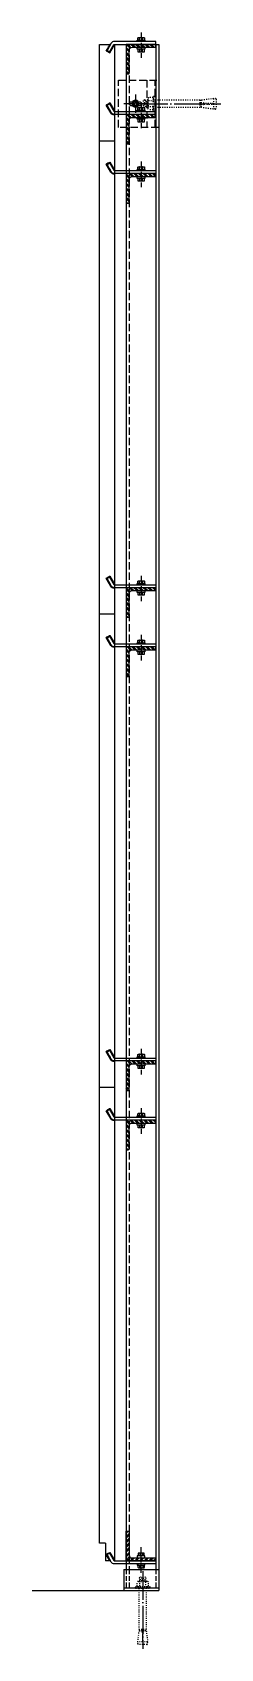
# Model space of a CAD drawing. Header units: millimetres. Extents: x -214 to 105, y -98 to 2634.
import ezdxf

# ---------------------------------------------------------------- set-up
doc = ezdxf.new("R2010")
doc.units = ezdxf.units.MM
doc.header["$MEASUREMENT"] = 0
for name, pattern in [('ACAD_ISO03W100', [30, 12, -18]), ('DASH', [0.35, 0.25, -0.1]), ('DOTE', [2.42, 2, -0.2, 0.02, -0.2])]:
    doc.linetypes.add(name, pattern=pattern)

# ---------------------------------------------------------------- blocks, each defined once
blk = doc.blocks.new('YQ0114141249')
at = {"color": 0, "linetype": 'DOTE', "ltscale": 20}
blk.add_line((-23.6, 0), (85.4, 0), dxfattribs=at)
at = {"color": 0, "linetype": 'ACAD_ISO03W100', "ltscale": 0.1}
for p, q in [((-15.6, 4), (-15.6, -4.4)), ((-13.4, 5), (-14.4, -5)), ((-12.3, -4), (-11.5, 4)), ((-9.4, 5), (-10.4, -5)), ((-9.4, -6), (-9.4, 6)), ((-2.7, 8), (-8.7, 8)), ((-8.7, 4), (-2.7, 4)), ((-2, -10), (-2, 10)), ((-2, 10), (0, 10)), ((0, 5), (0, 10)), ((0, -5), (0, 5)), ((0, -5), (0, 5)), ((0, 5), (58.4, 5)), ((58.4, 5), (58.4, -5)), ((60.4, 4.1), (58.4, 4.1)), ((60.4, 1), (58.4, 1)), ((-2.7, -4), (-8.7, -4)), ((-2.7, -8), (-8.7, -8)), ((0, -10), (-2, -10)), ((58.4, -5), (0, -5)), ((0, -10), (0, -5)), ((60.4, -1), (58.4, -1)), ((60.4, -4.1), (58.4, -4.1))]:
    blk.add_line(p, q, dxfattribs=at)
at = {"color": 0, "linetype": 'ACAD_ISO03W100'}
for p, q in [((-9.4, 6), (-9.4, 6)), ((-2.7, 4), (-2.7, 4)), ((-2.7, 4), (-2.7, 4)), ((-9.4, -6), (-9.4, -6)), ((-2.7, -4), (-2.7, -4)), ((-2.7, -4), (-2.7, -4))]:
    blk.add_line(p, q, dxfattribs=at).dxf.unprotected_set("ltscale", 0)
at = {"color": 0, "linetype": 'ACAD_ISO03W100', "ltscale": 0.1}
for points in [[(-9.4, 5), (-11.5, 4), (-13.4, 5), (-15.6, 4)], [(75.8, -6.5), (75.8, -7), (60.4, -5), (60.4, 5), (75.8, 7), (75.8, 6.5)], [(-15.6, -4.4), (-14.4, -5), (-12.3, -4), (-10.4, -5), (-9.4, -4.5)]]:
    blk.add_lwpolyline(points, dxfattribs=at)
for points in [[(75.8, 6.5), (75.8, 0.4), (63.9, 0.4, 4.791288), (63.9, -0.4), (75.8, -0.4), (75.8, -6.5)], [(75.8, 6.5), (78.2, 6.9, -0.452631), (79.4, 5.9), (79.4, -5.9, -0.452631), (78.2, -6.9), (75.8, -6.5)]]:
    blk.add_lwpolyline(points, format="xyb", dxfattribs=at)
at = {"color": 0, "linetype": 'ACAD_ISO03W100', "ltscale": 1.2559e-10}
blk.add_arc((-13.8, 0), 11.8, 19.7487, 19.7487, dxfattribs=at)
at = {"color": 0, "linetype": 'ACAD_ISO03W100'}
for centre, radius, start, end in [((-13.8, 0), 11.8, 19.7487, 19.7487), ((-5.3, 6), 3.26, 321.8082, 321.8082)]:
    blk.add_arc(centre, radius, start, end, dxfattribs=at).dxf.unprotected_set("ltscale", 0)
at = {"color": 0, "linetype": 'ACAD_ISO03W100', "ltscale": 3.54539e-12}
blk.add_arc((-13.8, 0), 11.8, 340.2513, 340.2513, dxfattribs=at)
at = {"color": 0, "linetype": 'ACAD_ISO03W100', "ltscale": 1.2547e-10}
blk.add_arc((-13.8, 0), 11.8, 340.2513, 340.2513, dxfattribs=at)
at = {"color": 0, "linetype": 'ACAD_ISO03W100', "ltscale": 0.1}
for centre, radius, start, end in [((-6.1, 6), 3.26, 141.8082, 180), ((-6.1, 6), 3.26, 180, 218.1918), ((2.4, 0), 11.8, 160.2513, 199.7487), ((-5.3, 6), 3.26, 0, 38.1918), ((-5.3, 6), 3.26, 321.8082, 0), ((-13.8, 0), 11.8, 340.2513, 19.7487), ((-6.2, -6), 3.18, 141.3031, 180), ((-6.2, -6), 3.18, 180, 218.6969), ((-5.2, -6), 3.18, 0, 38.6969), ((-5.2, -6), 3.18, 321.3031, 0)]:
    blk.add_arc(centre, radius, start, end, dxfattribs=at)
at = {"color": 0, "linetype": 'ACAD_ISO03W100', "ltscale": 2.50969e-12}
blk.add_arc((-5.2, -6), 3.18, 38.6969, 38.6969, dxfattribs=at)
blk = doc.blocks.new('*U2')
h = blk.add_hatch()
h.set_pattern_fill('ANSI32', color=0, scale=15, angle=270, style=0)
h.set_pattern_definition([(225, (-4152.6964, 1170.24), (-3.977476, 3.977476), []), (225, (-4152.6964, 1167.588), (-3.977476, 3.977476), [])])
edge = h.paths.add_edge_path()
edge.add_line((-50, 0), (0, 0))
edge.add_line((0, 0), (0, -50))
edge.add_line((0, -50), (-3.3, -50))
edge.add_arc((-3.3, -48.3), 1.65, 180, 270, ccw=False)
edge.add_line((-5, -48.3), (-5, -10))
edge.add_arc((-10, -10), 5, 0, 90)
edge.add_line((-10, -5), (-48.3, -5))
edge.add_arc((-48.3, -3.3), 1.65, 180, 270, ccw=False)
edge.add_line((-50, -3.3), (-50, 0))
at = {"ltscale": 300}
h = blk.add_hatch(dxfattribs=at)
h.set_pattern_fill('HOUND', color=0, scale=8, angle=180, style=0)
h.set_pattern_definition([(7e-15, (398836.8416, 114511.3289), (2, -0.5), [8, -4]), (270, (398836.8416, 114511.3289), (-0.5, 2), [8, -4])])
h.paths.add_polyline_path([(27.7, 19.4), (33.8, 15.9), (26.1, 2.5, -0.267949), (20, -1), (20, 0, 0.267949), (25.2, 3), (32.4, 15.5), (28.1, 18), (20.9, 5.5, -0.267949), (20, 5), (20, 6)])
at = {"color": 0, "linetype": 'DOTE', "ltscale": 7.26074}
blk.add_line((-25.3, 20.3), (-25.3, -23), dxfattribs=at)
at = {"color": 0, "ltscale": 300}
blk.add_line((20, 6), (20, 5), dxfattribs=at)
at = {"color": 0}
for p, q in [((-27.7, -12.9), (-27.7, -8.3)), ((-22.9, -12.9), (-22.9, -8.3))]:
    blk.add_line(p, q, dxfattribs=at)
for points in [[(-50, 0), (20, 0, 0.267949), (25.2, 3), (32.4, 15.5), (28.1, 18), (20.9, 5.5, -0.267949), (20, 5), (-50, 5), (-50, 0)], [(-50, 0), (0, 0), (0, -50), (-3.3, -50, -0.414214), (-5, -48.3), (-5, -10, 0.414214), (-10, -5), (-48.3, -5, -0.414214), (-50, -3.3)]]:
    blk.add_lwpolyline(points, format="xyb", close=True, dxfattribs=at)
for points in [[(-18.9, 5), (-18.9, 7), (-31.7, 7), (-31.7, 5)], [(-31.8, -5), (-31.8, -8.3), (-18.8, -8.3), (-18.8, -5)], [(-30.3, -8.3), (-30.3, -12.9), (-20.3, -12.9), (-20.3, -8.3)]]:
    blk.add_lwpolyline(points, dxfattribs=at)
for points in [[(-20.6, 7, 0.414214), (-20, 7.6), (-20, 10.9, 0.414214), (-20.6, 11.5), (-30.3, 11.5, 0.414214), (-30.9, 10.9), (-30.9, 7.6, 0.414214), (-30.3, 7)], [(-28.2, 10.9, 0.242645), (-28.7, 11.5)], [(-28.7, 7, 0.242645), (-28.2, 7.6)], [(-27.6, 7, -0.242645), (-28.2, 7.6), (-28.2, 10.9, -0.242645), (-27.6, 11.5)], [(-22.7, 10.9, 0.242645), (-23.3, 11.5)], [(-23.3, 7, 0.242645), (-22.7, 7.6)], [(-22.1, 7, -0.242645), (-22.7, 7.6), (-22.7, 10.9, -0.242645), (-22.1, 11.5)], [(20, -1, 0.267949), (26.1, 2.5), (33.8, 15.9), (27.7, 19.4), (20, 6)]]:
    blk.add_lwpolyline(points, format="xyb", dxfattribs=at)
blk = doc.blocks.new('YQ0114141230')
at = {"ltscale": 300}
h = blk.add_hatch(dxfattribs=at)
h.set_pattern_fill('HOUND', color=0, scale=8, angle=180, style=0)
h.set_pattern_definition([(180, (-398862.14373, -114506.3289), (-2, 0.5), [8, -4]), (90, (-398862.14373, -114506.3289), (0.5, -2), [8, -4])])
edge = h.paths.add_edge_path()
edge.add_line((-51.7, 0), (-52.8, 0))
edge.add_line((-52.8, 0), (-59.1, -10.9))
edge.add_line((-59.1, -10.9), (-53, -14.4))
edge.add_line((-53, -14.4), (-45.3, -1))
edge.add_line((-45.3, -1), (-45.3, 0))
edge.add_arc((-45.3, -1), 1, 90, 150)
edge.add_line((-46.2, -0.5), (-53.4, -13))
edge.add_line((-53.4, -13), (-57.7, -10.5))
edge.add_line((-57.7, -10.5), (-51.7, 0))
h = blk.add_hatch()
h.set_pattern_fill('ANSI32', color=0, scale=15, angle=270, style=0)
h.set_pattern_definition([(315, (4127.394, 1170.24), (3.977476, 3.977476), []), (315, (4127.394, 1167.588), (3.977476, 3.977476), [])])
edge = h.paths.add_edge_path()
edge.add_line((24.7, 0), (-25.3, 0))
edge.add_line((-25.3, 0), (-25.3, -50))
edge.add_line((-25.3, -50), (-22, -50))
edge.add_arc((-22, -48.4), 1.65, 270, 360)
edge.add_line((-20.3, -48.4), (-20.3, -10))
edge.add_arc((-15.3, -10), 5, 90, 180, ccw=False)
edge.add_line((-15.3, -5), (23, -5))
edge.add_arc((23, -3.4), 1.65, 270, 360)
edge.add_line((24.7, -3.4), (24.7, 0))
at = {"color": 0, "linetype": 'DOTE', "ltscale": 7.26074}
blk.add_line((0, 20.3), (0, -23), dxfattribs=at)
at = {"color": 0}
for p, q in [((-2.4, -12.9), (-2.4, -8.3)), ((2.4, -12.9), (2.4, -8.3))]:
    blk.add_line(p, q, dxfattribs=at)
for points in [[(24.7, 5), (-45.3, 5, 0.267949), (-50.5, 2), (-57.7, -10.5), (-53.4, -13), (-46.2, -0.5, -0.267949), (-45.3, 0), (24.7, 0), (24.7, 5)], [(24.7, 0), (-25.3, 0), (-25.3, -50), (-22, -50, 0.414214), (-20.3, -48.4), (-20.3, -10, -0.414214), (-15.3, -5), (23, -5, 0.414214), (24.7, -3.4)]]:
    blk.add_lwpolyline(points, format="xyb", close=True, dxfattribs=at)
for points in [[(-6.4, 5), (-6.4, 7), (6.4, 7), (6.4, 5)], [(-52.8, 0), (-59.1, -10.9), (-53, -14.4), (-45.3, -1)], [(6.5, -5), (6.5, -8.3), (-6.5, -8.3), (-6.5, -5)], [(5, -8.3), (5, -12.9), (-5, -12.9), (-5, -8.3)]]:
    blk.add_lwpolyline(points, dxfattribs=at)
for points in [[(-4.7, 7, -0.414214), (-5.3, 7.6), (-5.3, 10.9, -0.414214), (-4.7, 11.5), (5, 11.5, -0.414214), (5.6, 10.9), (5.6, 7.6, -0.414214), (5, 7)], [(-3.2, 7, 0.242645), (-2.6, 7.6), (-2.6, 10.9, 0.242645), (-3.2, 11.5)], [(-2.6, 10.9, -0.242645), (-2, 11.5)], [(-2, 7, -0.242645), (-2.6, 7.6)], [(2.3, 7, 0.242645), (2.9, 7.6), (2.9, 10.9, 0.242645), (2.3, 11.5)], [(2.9, 10.9, -0.242645), (3.4, 11.5)], [(3.4, 7, -0.242645), (2.9, 7.6)]]:
    blk.add_lwpolyline(points, format="xyb", dxfattribs=at)
blk = doc.blocks.new('YQ0114141315')
at = {"color": 0, "linetype": 'DASH', "ltscale": 50}
for p, q in [((68, 40), (0, 40)), ((6, -40), (6, 40)), ((20, 40), (20, -40)), ((68, -40), (68, 40)), ((0, -40), (68, -40))]:
    blk.add_line(p, q, dxfattribs=at)
at = {"color": 0}
for p, q in [((0, 40), (0, -40)), ((57.7, 40), (57.7, 40)), ((63.9, 40), (63.9, 40)), ((34.6, 3.2), (31.3, 3.2)), ((34.4, 0), (36.9, 4.4)), ((36.9, 4.4), (42, 4.3)), ((42, 4.3), (44.5, 0)), ((47.6, 3.2), (44.3, 3.2)), ((34.5, -3.1), (31, -3.1)), ((36.9, -4.4), (34.4, 0)), ((41.9, -4.4), (36.9, -4.4)), ((44.5, 0), (41.9, -4.4)), ((47.5, -3.2), (44.3, -3.2))]:
    blk.add_line(p, q, dxfattribs=at)
at = {"color": 0, "linetype": 'DOTE', "ltscale": 7.536235}
blk.add_line((39.4, 15.7), (39.4, -15.7), dxfattribs=at)
at = {"color": 0, "linetype": 'DOTE', "ltscale": 9.266251}
blk.add_line((20.1, 0), (58.7, 0), dxfattribs=at)
at = {"color": 0}
for radius in [5.83, 3]:
    blk.add_circle((39.4, 0), radius, dxfattribs=at)
for centre, start, end in [((32.3, 0), 108.0503, 247.7846), ((46.6, 0), 292.2154, 71.9497)]:
    blk.add_arc(centre, 3.38, start, end, dxfattribs=at)

msp = doc.modelspace()

# ---------------------------------------------------------------- linework, layer by layer
for p, q in [((-100, 80), (-100, 2613.4)), ((-100, 2613.4), (-81.4, 2613.4)), ((0, 2613.4), (0, 0)), ((-213.8, 0), (0, 0))]:
    msp.add_line(p, q)
at = {"color": 8}
for p, q in [((-55, 2613.4), (-55, 35.2)), ((-5, 2613.4), (-5, 35.2))]:
    msp.add_line(p, q, dxfattribs=at)
at = {"ltscale": 50}
msp.add_line((-55, 2613.4), (0, 2613.4), dxfattribs=at)
at = {"color": 8, "linetype": 'DASH', "ltscale": 50}
msp.add_line((-50, 2613.4), (-50, 35.2), dxfattribs=at)
at = {"ltscale": 500}
for p, q in [((-75, 2450), (-100, 2450)), ((-75, 1650), (-100, 1650)), ((-75, 850), (-100, 850)), ((-90, 80), (-100, 80)), ((-90, 80), (-90, 50))]:
    msp.add_line(p, q, dxfattribs=at)
at = {"color": 8, "ltscale": 36.711176}
for p, q in [((-59, 35.2), (-59, 0)), ((-59, 35.2), (0, 35.2)), ((0, 35.2), (0, 0)), ((0, 4), (-59, 4))]:
    msp.add_line(p, q, dxfattribs=at)
at = {"color": 8, "linetype": 'DASH', "ltscale": 31.223238}
for p, q in [((-55, 35.2), (-55, 4)), ((-50, 35.2), (-50, 4)), ((-5, 35.2), (-5, 4))]:
    msp.add_line(p, q, dxfattribs=at)
for points in [[(-75, 2613.4), (-75, 2613.4), (-75, 50)], [(-81.8, 50), (-90, 50)]]:
    msp.add_lwpolyline(points)

# ---------------------------------------------------------------- block references
at = {"color": 8, "ltscale": 50}
msp.add_blockref('YQ0114141230', (-29.7, 2613.4), dxfattribs=at)
at = {"color": 8, "ltscale": 500, "extrusion": (0, 0, -1), "zscale": -1}
msp.add_blockref('YQ0114141315', (0, 2513.1), dxfattribs=at)
at = {"color": 8, "ltscale": 50, "extrusion": (0, 0, -1), "zscale": -1}
for p in [(55, 2495), (55, 2395), (55, 1695), (55, 1595), (55, 895), (55, 795)]:
    msp.add_blockref('*U2', p, dxfattribs=at)
at = {"ltscale": 22.89659, "xscale": 1.300000000046566, "yscale": 1.300000000046566, "zscale": 1.300000000046566}
msp.add_blockref('YQ0114141249', (-6, 2513.1), dxfattribs=at)
at = {"color": 8, "ltscale": 50, "extrusion": (0, 0, -1), "zscale": -1, "rotation": 180}
msp.add_blockref('YQ0114141230', (29.7, 50), dxfattribs=at)
at = {"color": 8, "xscale": 1.200000000011642, "yscale": 1.200000000011642, "zscale": 1.200000000011642, "rotation": 270}
msp.add_blockref('YQ0114141249', (-27, 4), dxfattribs=at)

doc.saveas('drawing.dxf')
